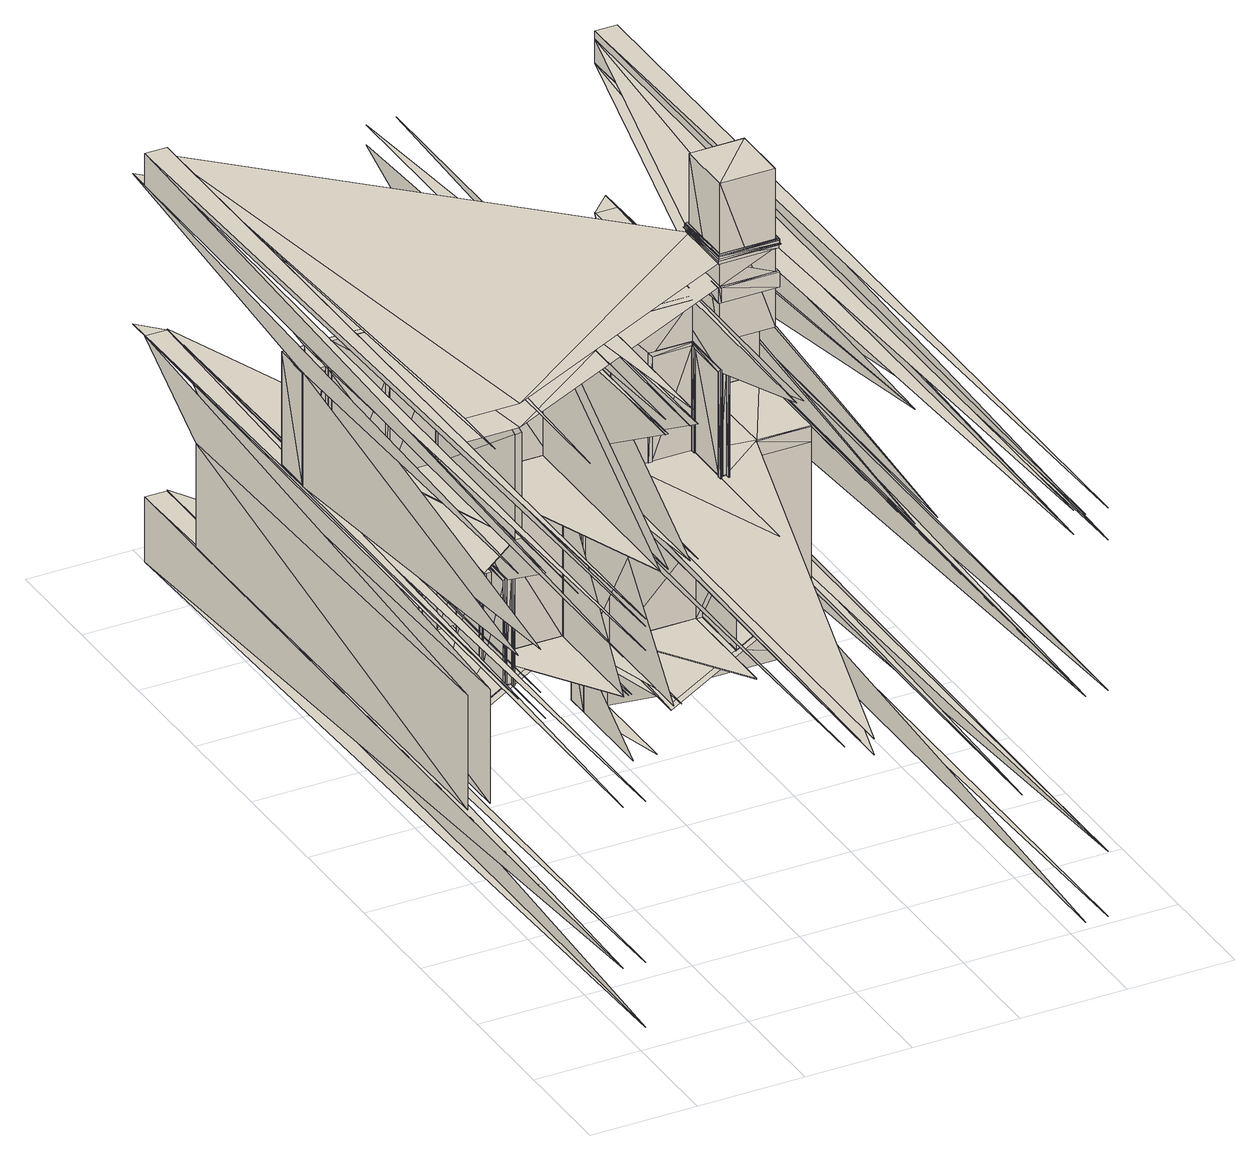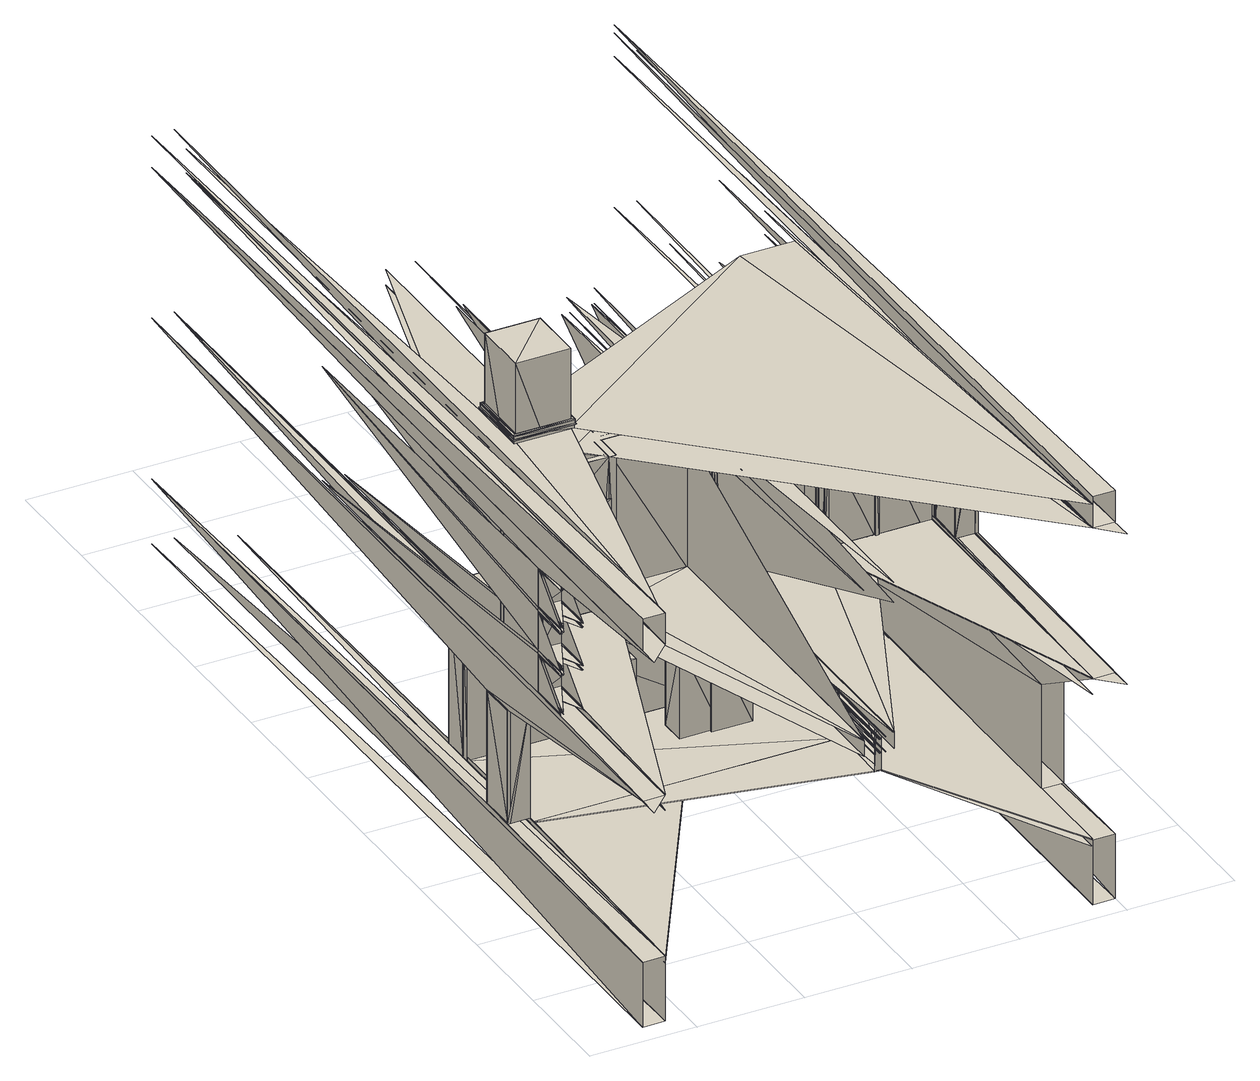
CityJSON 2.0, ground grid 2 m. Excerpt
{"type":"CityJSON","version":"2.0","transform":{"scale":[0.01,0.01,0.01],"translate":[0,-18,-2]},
"CityObjects":{
"building1":{"type":"Building","geometry":[{"type":"MultiSurface","lod":"0","boundaries":[[[0,1,2]],[[3,4,5]],[[6,7,8]],[[9,10,11]],[[12,13,14]],[[15,3,16]],[[4,17,18]],[[19,20,13]],[[21,22,23]],[[4,3,24]],[[25,4,24]],[[3,4,26]],[[25,24,27]],[[28,29,30]],[[31,28,30]],[[29,28,32]],[[4,33,26]],[[24,32,27]],[[31,30,34]],[[28,27,32]],[[35,36,37]],[[38,35,37]],[[32,26,33]],[[33,26,39]],[[32,33,27]],[[30,40,34]],[[41,33,39]],[[40,32,27]],[[42,4,3]],[[43,4,25]],[[44,24,3]],[[40,27,34]],[[45,30,29]],[[46,28,31]],[[4,47,33]],[[24,44,32]],[[28,48,27]],[[30,45,40]],[[35,49,36]],[[3,26,50]],[[25,27,51]],[[37,36,52]],[[53,35,38]],[[54,55,56]],[[29,32,57]],[[38,37,52]],[[31,34,58]],[[59,39,26]],[[26,32,57]],[[27,33,51]],[[9,4,3]],[[32,40,60]],[[34,27,58]],[[61,33,41]],[[47,4,43]],[[44,3,42]],[[42,47,4]],[[62,45,29]],[[48,28,46]],[[43,25,51]],[[42,3,50]],[[14,1,0]],[[46,31,58]],[[49,63,36]],[[26,33,9]],[[62,29,57]],[[36,63,52]],[[53,49,35]],[[44,57,32]],[[41,39,64]],[[53,38,52]],[[47,61,33]],[[45,60,40]],[[48,51,27]],[[32,60,57]],[[58,27,51]],[[59,26,50]],[[50,26,57]],[[51,33,61]],[[61,41,65]],[[11,47,4]],[[66,9,67]],[[11,68,56]],[[47,43,44]],[[47,44,42]],[[48,46,45]],[[48,45,62]],[[69,70,71]],[[70,72,71]],[[45,46,60]],[[44,43,57]],[[49,53,63]],[[47,42,61]],[[53,52,63]],[[48,62,51]],[[46,58,60]],[[33,61,11]],[[39,59,73]],[[43,51,57]],[[67,74,22]],[[75,76,20]],[[19,77,71]],[[21,78,79]],[[42,50,61]],[[62,57,51]],[[60,58,51]],[[57,60,51]],[[9,11,4]],[[61,65,59]],[[57,51,61]],[[61,59,50]],[[50,57,61]],[[80,3,42]],[[33,11,9]],[[15,74,67]],[[56,81,17]],[[39,73,64]],[[65,41,82]],[[50,26,80]],[[83,84,67]],[[85,86,87]],[[80,9,3]],[[54,0,2]],[[88,89,90]],[[91,42,47]],[[26,9,80]],[[92,88,90]],[[41,64,82]],[[59,65,93]],[[85,67,94]],[[71,76,75]],[[79,78,67]],[[61,50,91]],[[73,9,11]],[[73,11,64]],[[11,91,47]],[[59,93,73]],[[61,91,11]],[[9,11,80]],[[9,73,93]],[[64,11,91]],[[91,80,42]],[[65,82,93]],[[50,80,91]],[[80,9,93]],[[11,91,80]],[[82,64,91]],[[8,7,12]],[[93,82,91]],[[80,93,91]],[[95,96,97]],[[95,98,99]],[[89,100,90]],[[101,102,103]],[[104,98,95]],[[99,105,106]],[[107,108,109]],[[92,110,88]],[[6,8,56]],[[104,106,111]],[[112,83,67]],[[85,87,113]],[[101,103,56]],[[114,115,116]],[[70,117,118]],[[119,120,72]],[[98,95,97]],[[98,105,99]],[[9,80,67]],[[91,11,56]],[[102,109,103]],[[95,98,121]],[[122,97,96]],[[123,89,88]],[[92,90,124]],[[102,107,109]],[[125,100,89]],[[114,126,115]],[[88,110,127]],[[105,111,106]],[[104,128,98]],[[128,104,111]],[[129,117,70]],[[72,120,130]],[[103,109,56]],[[131,102,101]],[[132,133,134]],[[135,132,134]],[[136,134,133]],[[132,125,133]],[[132,135,100]],[[137,138,139]],[[98,97,140]],[[141,137,139]],[[142,136,133]],[[125,142,133]],[[132,100,125]],[[125,98,140]],[[124,90,100]],[[123,125,89]],[[110,139,138]],[[98,128,105]],[[137,143,138]],[[137,141,144]],[[100,136,142]],[[125,100,142]],[[98,125,121]],[[122,140,97]],[[110,138,127]],[[100,125,127]],[[125,140,145]],[[143,127,138]],[[143,137,144]],[[110,92,146]],[[88,127,147]],[[110,127,100]],[[127,125,145]],[[148,110,149]],[[128,111,105]],[[110,127,149]],[[150,129,70]],[[72,130,151]],[[144,110,127]],[[143,144,127]],[[71,152,70]],[[72,153,154]],[[115,155,116]],[[56,126,114]],[[156,157,158]],[[157,156,159]],[[156,158,160]],[[156,160,161]],[[156,161,159]],[[135,134,162]],[[160,158,118]],[[160,118,161]],[[163,159,161]],[[70,164,71]],[[165,166,69]],[[158,163,118]],[[136,162,134]],[[118,163,161]],[[100,167,136]],[[135,168,100]],[[100,125,167]],[[169,170,171]],[[140,172,145]],[[127,173,125]],[[167,100,110]],[[141,139,174]],[[148,149,175]],[[125,173,121]],[[122,172,140]],[[127,176,125]],[[175,149,127]],[[110,148,177]],[[152,150,70]],[[72,151,153]],[[139,110,174]],[[110,178,127]],[[127,145,179]],[[118,180,119]],[[181,163,118]],[[144,182,110]],[[183,144,141]],[[184,163,171]],[[157,185,158]],[[186,187,121]],[[121,187,122]],[[158,188,163]],[[157,159,189]],[[123,88,147]],[[146,92,124]],[[126,155,115]],[[163,189,159]],[[117,118,163]],[[180,190,119]],[[118,181,180]],[[191,192,180]],[[181,191,180]],[[193,194,181]],[[124,195,196]],[[194,193,197]],[[180,193,181]],[[193,180,198]],[[119,190,120]],[[117,180,118]],[[193,198,197]],[[180,181,199]],[[180,199,198]],[[200,197,198]],[[158,185,188]],[[201,202,203]],[[181,200,199]],[[200,198,199]],[[121,204,205]],[[185,157,189]],[[188,206,163]],[[191,207,192]],[[206,117,163]],[[163,208,181]],[[206,189,163]],[[192,209,180]],[[181,207,191]],[[169,181,170]],[[205,204,210]],[[208,206,163]],[[211,212,213]],[[180,214,190]],[[215,181,194]],[[181,180,214]],[[181,208,200]],[[194,197,216]],[[217,188,218]],[[188,217,206]],[[218,188,185]],[[217,218,117]],[[217,117,206]],[[197,200,216]],[[207,209,192]],[[218,185,219]],[[117,214,180]],[[190,220,120]],[[218,219,117]],[[219,206,117]],[[185,189,219]],[[189,206,219]],[[184,206,163]],[[209,214,180]],[[181,208,207]],[[170,184,171]],[[214,117,206]],[[117,120,220]],[[214,220,190]],[[208,181,214]],[[167,221,136]],[[215,208,181]],[[125,173,167]],[[215,194,216]],[[208,222,200]],[[125,173,176]],[[221,162,136]],[[223,224,225]],[[200,222,216]],[[177,148,175]],[[168,135,162]],[[206,214,208]],[[214,117,220]],[[172,179,145]],[[127,176,173]],[[178,110,167]],[[100,168,167]],[[207,208,209]],[[176,175,127]],[[110,177,178]],[[117,129,120]],[[206,129,117]],[[173,187,121]],[[122,226,172]],[[178,176,127]],[[176,127,179]],[[182,178,110]],[[195,187,186]],[[187,226,122]],[[208,214,209]],[[167,124,100]],[[123,173,125]],[[110,178,174]],[[183,141,174]],[[183,182,144]],[[227,223,225]],[[228,214,208]],[[208,214,222]],[[228,208,215]],[[214,228,229]],[[214,229,222]],[[181,208,170]],[[121,187,204]],[[110,146,178]],[[127,176,147]],[[228,215,230]],[[228,230,229]],[[222,229,230]],[[215,216,230]],[[216,222,230]],[[117,231,214]],[[129,130,120]],[[206,184,129]],[[232,233,211]],[[233,234,211]],[[214,231,208]],[[210,204,124]],[[117,129,231]],[[235,225,224]],[[231,170,208]],[[129,231,130]],[[231,129,184]],[[227,225,235]],[[173,236,221]],[[237,238,201]],[[167,173,221]],[[173,172,226]],[[173,176,172]],[[173,167,178]],[[238,239,201]],[[240,221,236]],[[231,241,130]],[[170,231,184]],[[173,242,236]],[[187,173,226]],[[176,179,172]],[[176,178,173]],[[173,167,242]],[[177,175,176]],[[178,177,176]],[[223,243,224]],[[244,176,178]],[[182,244,178]],[[162,221,240]],[[242,240,236]],[[242,167,168]],[[123,167,173]],[[178,176,245]],[[244,246,176]],[[246,244,182]],[[168,162,240]],[[242,168,240]],[[204,187,195]],[[223,227,247]],[[174,178,245]],[[239,248,155]],[[176,178,147]],[[246,245,176]],[[246,182,183]],[[234,249,250]],[[123,124,167]],[[183,174,245]],[[124,204,195]],[[246,183,245]],[[126,239,155]],[[178,146,147]],[[124,123,147]],[[130,241,151]],[[150,231,129]],[[124,147,146]],[[251,235,224]],[[231,150,241]],[[243,251,224]],[[252,107,102]],[[109,108,253]],[[247,227,235]],[[150,234,250]],[[211,213,254]],[[232,211,255]],[[223,247,243]],[[234,256,211]],[[232,257,233]],[[233,257,234]],[[150,151,241]],[[201,203,258]],[[247,235,251]],[[237,201,259]],[[243,247,251]],[[201,239,260]],[[261,238,237]],[[239,260,248]],[[238,261,239]],[[262,258,203]],[[201,263,264]],[[265,254,213]],[[211,255,266]],[[248,267,155]],[[126,260,239]],[[151,268,153]],[[152,269,150]],[[255,211,254]],[[270,232,255]],[[232,270,257]],[[256,255,211]],[[257,256,234]],[[152,153,268]],[[271,152,269]],[[112,67,272]],[[273,85,113]],[[269,152,268]],[[274,271,269]],[[263,201,258]],[[275,237,259]],[[276,277,266]],[[255,254,265]],[[259,201,260]],[[261,237,275]],[[278,263,264]],[[263,258,262]],[[260,267,248]],[[261,260,239]],[[279,280,281]],[[282,283,284]],[[285,286,277]],[[276,287,288]],[[166,164,289]],[[290,291,275]],[[278,292,293]],[[294,295,263]],[[293,296,291]],[[288,287,285]],[[295,294,293]],[[293,292,294]],[[297,298,281]],[[297,299,298]],[[297,281,280]],[[281,298,300]],[[299,297,280]],[[299,300,298]],[[301,257,277]],[[270,255,256]],[[257,256,277]],[[257,270,256]],[[276,288,277]],[[280,302,281]],[[303,304,305]],[[306,285,283]],[[288,285,277]],[[302,285,281]],[[285,307,283]],[[308,303,305]],[[309,310,281]],[[280,311,312]],[[313,314,283]],[[282,315,316]],[[299,280,312]],[[309,281,300]],[[282,316,283]],[[312,309,317]],[[299,318,300]],[[319,320,321]],[[322,323,324]],[[325,326,327]],[[328,329,294]],[[330,305,304]],[[278,293,263]],[[310,309,312]],[[275,331,332]],[[316,315,313]],[[333,322,324]],[[334,326,325]],[[335,325,336]],[[337,338,322]],[[339,336,340]],[[341,342,338]],[[343,340,344]],[[345,342,346]],[[341,346,342]],[[337,341,338]],[[339,340,343]],[[335,336,339]],[[316,313,283]],[[309,347,348]],[[349,350,312]],[[308,305,330]],[[293,294,263]],[[291,259,260]],[[275,259,260]],[[275,291,261]],[[259,291,293]],[[333,337,322]],[[334,325,335]],[[351,309,300]],[[299,312,318]],[[261,291,260]],[[261,275,260]],[[260,294,259]],[[259,293,294]],[[350,349,347]],[[303,352,304]],[[347,353,354]],[[355,337,333]],[[334,335,356]],[[318,351,300]],[[329,328,357]],[[303,308,358]],[[359,360,357]],[[361,312,309]],[[332,359,331]],[[361,362,312]],[[312,350,309]],[[361,309,351]],[[318,312,362]],[[155,267,363]],[[253,260,126]],[[328,364,365]],[[366,367,357]],[[368,330,304]],[[328,294,260]],[[261,331,275]],[[362,361,351]],[[234,369,249]],[[350,347,309]],[[252,253,370]],[[318,362,351]],[[364,365,371]],[[367,366,364]],[[352,368,304]],[[372,373,374]],[[358,308,330]],[[375,372,374]],[[303,358,352]],[[376,377,378]],[[379,376,378]],[[380,328,260]],[[261,381,331]],[[249,382,250]],[[150,369,234]],[[383,374,373]],[[358,330,368]],[[328,357,359]],[[328,359,384]],[[375,374,383]],[[352,358,368]],[[380,384,328]],[[357,367,328]],[[384,380,359]],[[331,381,384]],[[359,381,331]],[[381,380,384]],[[385,378,377]],[[372,386,373]],[[367,364,328]],[[387,377,376]],[[324,323,388]],[[327,326,389]],[[376,379,390]],[[325,327,391]],[[372,375,392]],[[260,253,267]],[[261,260,393]],[[323,322,394]],[[333,324,395]],[[396,336,325]],[[397,112,272]],[[273,113,398]],[[396,340,336]],[[394,322,338]],[[399,338,342]],[[400,344,340]],[[401,342,345]],[[345,344,400]],[[344,345,401]],[[401,345,346]],[[400,343,344]],[[402,346,341]],[[402,341,337]],[[403,339,343]],[[404,335,339]],[[405,383,373]],[[347,354,406]],[[326,334,407]],[[356,335,408]],[[409,410,411]],[[337,355,412]],[[386,405,373]],[[355,333,413]],[[334,356,414]],[[385,377,387]],[[392,375,383]],[[253,380,260]],[[415,381,261]],[[379,378,416]],[[387,376,417]],[[150,418,151]],[[150,250,419]],[[417,376,390]],[[420,421,411]],[[409,422,410]],[[372,392,386]],[[151,423,268]],[[269,418,150]],[[424,425,426]],[[427,424,426]],[[428,406,354]],[[347,429,430]],[[431,426,425]],[[424,387,425]],[[424,427,385]],[[392,383,405]],[[432,433,434]],[[435,432,434]],[[436,431,425]],[[387,436,425]],[[424,385,387]],[[280,281,437]],[[390,434,433]],[[432,438,433]],[[432,435,439]],[[385,431,436]],[[387,385,436]],[[306,283,440]],[[331,384,441]],[[416,378,385]],[[386,392,405]],[[390,433,417]],[[385,387,417]],[[438,417,433]],[[438,432,439]],[[442,381,331]],[[384,380,443]],[[390,417,385]],[[444,390,445]],[[301,277,446]],[[280,447,302]],[[285,437,281]],[[390,417,445]],[[381,442,380]],[[380,443,448]],[[390,379,449]],[[439,390,417]],[[438,439,417]],[[450,437,321]],[[319,451,320]],[[301,452,257]],[[256,369,277]],[[364,371,453]],[[257,452,256]],[[307,454,283]],[[306,446,285]],[[166,455,164]],[[380,411,359]],[[359,456,381]],[[380,448,457]],[[446,285,302]],[[285,446,307]],[[429,347,406]],[[458,453,371]],[[364,441,459]],[[427,426,460]],[[431,460,426]],[[385,461,431]],[[427,462,385]],[[385,387,461]],[[461,385,390]],[[435,434,463]],[[319,321,437]],[[444,445,464]],[[417,465,387]],[[449,379,416]],[[464,445,417]],[[390,444,466]],[[434,390,463]],[[390,467,417]],[[439,468,390]],[[469,439,435]],[[429,406,428]],[[470,471,472]],[[471,470,473]],[[474,470,472]],[[470,474,475]],[[470,475,473]],[[474,472,476]],[[474,476,475]],[[477,473,475]],[[472,477,476]],[[478,479,480]],[[477,475,476]],[[481,477,482]],[[477,476,483]],[[461,484,431]],[[429,485,486]],[[487,479,478]],[[479,488,489]],[[490,477,483]],[[387,491,461]],[[416,385,461]],[[492,476,477]],[[476,493,494]],[[465,491,387]],[[484,460,431]],[[466,444,464]],[[462,427,460]],[[461,390,467]],[[385,462,461]],[[495,472,471]],[[496,331,441]],[[465,464,417]],[[390,466,467]],[[472,497,477]],[[471,473,498]],[[467,465,417]],[[467,390,449]],[[478,480,429]],[[468,467,390]],[[441,384,443]],[[442,331,496]],[[493,499,494]],[[492,493,476]],[[473,477,498]],[[477,500,476]],[[476,494,501]],[[390,467,463]],[[441,364,453]],[[469,435,463]],[[442,443,380]],[[443,502,448]],[[469,468,439]],[[503,504,492]],[[504,503,505]],[[503,492,493]],[[503,493,506]],[[503,506,505]],[[507,492,508]],[[509,483,476]],[[477,490,510]],[[494,499,501]],[[511,493,476]],[[493,492,512]],[[493,512,506]],[[513,505,506]],[[490,483,509]],[[492,513,512]],[[512,513,506]],[[514,487,478]],[[478,479,489]],[[495,497,472]],[[502,515,448]],[[380,516,443]],[[495,471,498]],[[497,500,477]],[[517,492,477]],[[500,511,476]],[[511,476,501]],[[477,500,498]],[[511,509,476]],[[477,510,500]],[[441,453,458]],[[514,429,486]],[[504,518,492]],[[492,493,517]],[[517,477,500]],[[519,520,521]],[[520,522,521]],[[519,521,523]],[[524,519,523]],[[520,525,522]],[[525,526,522]],[[492,517,513]],[[504,505,527]],[[525,528,526]],[[528,529,526]],[[510,490,509]],[[528,530,529]],[[521,522,531]],[[532,520,519]],[[523,521,531]],[[532,519,524]],[[522,526,531]],[[532,525,520]],[[530,533,529]],[[526,529,531]],[[532,528,525]],[[514,478,429]],[[513,527,505]],[[530,534,533]],[[529,533,531]],[[532,530,528]],[[534,535,533]],[[536,537,497]],[[497,537,500]],[[411,516,380]],[[448,515,457]],[[533,535,531]],[[532,534,530]],[[534,532,535]],[[524,523,538]],[[536,497,495]],[[532,531,535]],[[537,536,511]],[[537,511,500]],[[499,539,501]],[[511,540,493]],[[538,523,531]],[[532,524,541]],[[536,495,542]],[[536,542,511]],[[500,511,542]],[[495,498,542]],[[498,500,542]],[[500,510,511]],[[541,524,538]],[[491,542,484]],[[461,491,484]],[[461,491,416]],[[510,509,511]],[[493,540,517]],[[511,501,539]],[[511,500,540]],[[491,461,467]],[[416,491,465]],[[481,482,508]],[[492,518,517]],[[543,484,542]],[[541,538,544]],[[545,541,544]],[[491,546,542]],[[547,538,531]],[[532,541,548]],[[518,504,527]],[[491,467,465]],[[517,549,513]],[[550,544,538]],[[541,545,551]],[[491,461,546]],[[416,465,449]],[[545,544,550]],[[466,464,465]],[[551,545,550]],[[552,550,538]],[[541,551,553]],[[467,466,465]],[[551,550,552]],[[554,552,538]],[[541,553,555]],[[553,551,552]],[[449,465,467]],[[556,465,467]],[[549,527,513]],[[468,556,467]],[[460,484,543]],[[553,552,554]],[[557,554,538]],[[541,555,558]],[[546,543,542]],[[555,553,554]],[[559,560,561]],[[546,461,462]],[[562,557,538]],[[541,558,563]],[[540,511,539]],[[540,517,500]],[[555,554,557]],[[558,555,557]],[[547,562,538]],[[541,563,548]],[[467,465,564]],[[558,557,562]],[[481,500,477]],[[532,565,531]],[[556,566,465]],[[566,556,468]],[[563,558,562]],[[462,460,543]],[[546,462,543]],[[563,562,547]],[[548,563,547]],[[463,467,564]],[[566,564,465]],[[566,468,469]],[[567,559,561]],[[540,517,568]],[[517,540,549]],[[568,517,518]],[[540,568,569]],[[540,569,549]],[[469,463,564]],[[566,469,564]],[[568,518,570]],[[568,570,569]],[[570,549,569]],[[518,527,570]],[[527,549,570]],[[571,547,531]],[[532,548,572]],[[516,511,500]],[[565,573,531]],[[548,547,571]],[[492,517,508]],[[516,540,511]],[[571,531,573]],[[565,532,572]],[[574,561,560]],[[540,539,575]],[[565,576,573]],[[517,540,577]],[[576,578,573]],[[369,382,249]],[[573,578,579]],[[580,576,565]],[[576,580,578]],[[572,548,571]],[[580,579,578]],[[581,580,565]],[[573,579,582]],[[580,583,579]],[[583,584,579]],[[567,561,574]],[[579,584,582]],[[581,583,580]],[[581,565,585]],[[586,573,582]],[[583,581,584]],[[581,582,584]],[[499,587,539]],[[540,588,493]],[[581,589,582]],[[589,590,582]],[[590,586,582]],[[581,585,589]],[[589,591,590]],[[591,592,590]],[[496,441,443]],[[592,586,590]],[[589,585,591]],[[591,585,592]],[[585,586,592]],[[516,500,481]],[[442,496,443]],[[593,573,586]],[[585,565,594]],[[559,595,560]],[[593,571,573]],[[565,572,594]],[[585,594,586]],[[572,571,596]],[[594,593,586]],[[597,572,596]],[[559,567,598]],[[597,596,599]],[[596,571,593]],[[594,572,597]],[[600,597,599]],[[443,516,502]],[[599,596,601]],[[602,597,600]],[[600,599,601]],[[601,596,593]],[[594,597,602]],[[602,600,601]],[[577,540,516]],[[602,601,603]],[[604,602,603]],[[603,601,605]],[[606,602,604]],[[605,601,593]],[[594,602,606]],[[604,603,607]],[[608,604,607]],[[594,606,593]],[[606,604,608]],[[607,603,605]],[[606,605,593]],[[608,607,605]],[[606,608,605]],[[609,540,575]],[[539,610,575]],[[609,611,540]],[[508,517,577]],[[516,515,502]],[[612,574,560]],[[488,613,489]],[[478,437,479]],[[595,612,560]],[[508,516,481]],[[614,615,616]],[[615,617,616]],[[508,577,516]],[[618,619,620]],[[614,621,615]],[[598,567,574]],[[614,616,611]],[[617,622,616]],[[577,609,623]],[[624,618,620]],[[447,280,437]],[[609,575,610]],[[622,623,609]],[[625,626,627]],[[508,577,623]],[[626,628,627]],[[629,621,614]],[[629,614,611]],[[611,609,577]],[[630,306,440]],[[616,622,611]],[[624,397,620]],[[622,609,611]],[[611,609,610]],[[397,631,620]],[[625,632,626]],[[625,627,633]],[[559,598,595]],[[628,634,627]],[[621,629,622]],[[577,508,632]],[[629,611,622]],[[478,489,613]],[[611,577,635]],[[625,635,632]],[[622,611,635]],[[611,610,636]],[[635,625,633]],[[635,577,632]],[[454,440,283]],[[306,630,446]],[[634,633,627]],[[637,638,639]],[[640,639,637]],[[635,611,636]],[[622,635,632]],[[641,632,642]],[[640,638,643]],[[618,644,619]],[[632,635,642]],[[645,646,647]],[[646,640,648]],[[632,635,634]],[[635,633,634]],[[647,649,646]],[[649,650,651]],[[620,619,652]],[[644,618,624]],[[653,654,645]],[[655,301,446]],[[302,447,655]],[[446,437,285]],[[656,657,649]],[[150,418,369]],[[382,419,250]],[[651,398,650]],[[301,655,452]],[[369,446,277]],[[657,658,659]],[[654,657,660]],[[659,661,658]],[[624,620,662]],[[661,398,273]],[[397,272,398]],[[398,273,397]],[[663,664,665]],[[539,666,610]],[[611,667,540]],[[452,369,256]],[[451,319,437]],[[455,668,164]],[[655,446,302]],[[446,454,307]],[[637,643,638]],[[644,652,619]],[[598,574,612]],[[640,637,648]],[[645,647,653]],[[646,648,647]],[[640,643,648]],[[647,656,649]],[[649,651,656]],[[653,669,654]],[[644,624,272]],[[662,620,652]],[[656,660,657]],[[657,659,660]],[[654,660,669]],[[651,273,398]],[[595,598,612]],[[272,624,662]],[[659,670,661]],[[661,273,670]],[[398,272,273]],[[273,272,397]],[[664,671,665]],[[539,587,666]],[[667,588,540]],[[672,615,621]],[[615,673,617]],[[674,588,675]],[[622,617,676]],[[644,677,652]],[[623,622,676]],[[677,678,652]],[[644,272,652]],[[418,423,151]],[[418,150,419]],[[621,622,676]],[[639,638,679]],[[622,611,676]],[[680,639,640]],[[681,638,640]],[[272,662,652]],[[682,645,646]],[[680,646,640]],[[681,646,640]],[[626,632,683]],[[635,667,611]],[[676,622,632]],[[610,666,636]],[[646,649,684]],[[588,685,675]],[[626,686,628]],[[687,649,650]],[[683,632,508]],[[688,634,628]],[[649,657,689]],[[641,642,690]],[[654,691,645]],[[635,692,611]],[[693,657,658]],[[689,654,657]],[[642,635,692]],[[683,632,641]],[[398,687,650]],[[658,661,694]],[[635,636,695]],[[632,683,635]],[[632,634,688]],[[696,661,398]],[[696,397,398]],[[398,397,697]],[[663,665,698]],[[624,620,699]],[[631,700,620]],[[624,701,397]],[[397,701,631]],[[669,702,654]],[[272,703,397]],[[398,704,273]],[[671,705,665]],[[663,706,664]],[[516,707,515]],[[673,615,672]],[[672,621,676]],[[611,667,676]],[[676,617,708]],[[692,667,611]],[[709,641,690]],[[673,708,617]],[[666,695,636]],[[635,692,667]],[[676,632,683]],[[690,642,692]],[[683,641,709]],[[508,623,710]],[[692,635,695]],[[626,683,686]],[[683,692,635]],[[683,632,688]],[[644,652,711]],[[712,688,628]],[[713,677,644]],[[652,678,714]],[[677,713,678]],[[686,712,628]],[[651,704,273]],[[653,715,669]],[[656,716,660]],[[659,717,670]],[[647,718,656]],[[719,647,653]],[[720,648,647]],[[721,648,647]],[[718,651,656]],[[643,637,722]],[[716,659,660]],[[715,660,669]],[[704,273,670]],[[272,704,273]],[[664,706,671]],[[722,648,637]],[[723,648,643]],[[656,718,660]],[[649,689,684]],[[658,694,693]],[[681,679,638]],[[680,724,639]],[[422,447,421]],[[696,694,661]],[[697,397,696]],[[696,398,697]],[[725,663,698]],[[646,684,726]],[[689,702,654]],[[693,689,657]],[[639,679,724]],[[687,684,649]],[[681,726,646]],[[682,691,645]],[[680,682,646]],[[437,478,613]],[[588,727,587]],[[654,702,691]],[[398,696,687]],[[728,624,699]],[[700,699,620]],[[624,728,701]],[[701,700,631]],[[703,697,397]],[[398,696,704]],[[705,698,665]],[[663,725,706]],[[164,668,729]],[[730,455,166]],[[731,672,667]],[[672,676,667]],[[667,692,666]],[[667,676,683]],[[732,672,731]],[[731,667,733]],[[692,695,666]],[[667,683,692]],[[667,676,733]],[[709,690,692]],[[683,709,692]],[[669,715,702]],[[623,676,710]],[[692,683,734]],[[683,688,734]],[[732,673,672]],[[732,731,733]],[[676,708,733]],[[692,735,683]],[[692,734,736]],[[688,736,734]],[[673,732,708]],[[732,733,708]],[[737,683,508]],[[735,686,683]],[[735,692,736]],[[688,712,736]],[[686,735,712]],[[703,644,711]],[[735,736,712]],[[713,644,703]],[[711,652,714]],[[713,714,678]],[[272,703,704]],[[706,705,671]],[[704,670,717]],[[659,738,717]],[[651,739,704]],[[715,716,660]],[[716,738,659]],[[447,727,421]],[[656,718,716]],[[653,719,715]],[[727,740,587]],[[660,718,716]],[[718,739,651]],[[647,721,718]],[[721,741,648]],[[719,720,647]],[[720,742,648]],[[697,743,700]],[[587,744,666]],[[667,745,588]],[[723,741,648]],[[722,742,648]],[[643,722,723]],[[701,697,700]],[[728,699,700]],[[701,728,700]],[[703,697,696]],[[694,696,704]],[[725,698,705]],[[717,693,694]],[[697,713,743]],[[704,687,696]],[[702,689,716]],[[689,693,738]],[[743,714,700]],[[701,713,697]],[[715,691,702]],[[718,684,689]],[[718,684,687]],[[721,726,684]],[[726,681,741]],[[679,681,741]],[[691,682,720]],[[682,680,742]],[[724,680,742]],[[701,700,746]],[[723,724,679]],[[747,748,704]],[[703,749,750]],[[587,740,744]],[[745,727,588]],[[667,666,744]],[[676,667,745]],[[745,667,692]],[[703,696,704]],[[706,725,705]],[[694,704,717]],[[713,714,743]],[[707,751,515]],[[717,738,693]],[[707,692,683]],[[702,716,715]],[[689,738,716]],[[704,739,687]],[[718,689,716]],[[737,508,710]],[[715,719,691]],[[701,752,713]],[[714,746,700]],[[718,687,739]],[[721,684,718]],[[726,741,721]],[[753,754,755]],[[691,720,719]],[[682,742,720]],[[752,701,746]],[[679,741,723]],[[724,742,722]],[[723,722,724]],[[703,711,714]],[[713,703,714]],[[756,757,758]],[[713,752,714]],[[754,759,755]],[[752,746,714]],[[447,437,446]],[[630,440,454]],[[655,447,446]],[[446,630,454]],[[655,446,369]],[[452,655,369]],[[727,745,740]],[[745,667,744]],[[710,676,745]],[[745,692,707]],[[749,760,750]],[[761,729,762]],[[707,683,737]],[[759,756,755]],[[745,744,740]],[[703,272,749]],[[748,273,704]],[[369,418,382]],[[763,764,765]],[[766,763,765]],[[764,767,768]],[[760,766,765]],[[767,753,768]],[[769,770,771]],[[421,727,756]],[[772,447,422]],[[756,707,516]],[[515,751,773]],[[774,749,775]],[[729,776,777]],[[710,745,707]],[[710,707,737]],[[748,750,749]],[[418,419,382]],[[757,778,761]],[[778,779,761]],[[780,781,782]],[[783,769,784]],[[785,786,787]],[[771,756,758]],[[779,788,761]],[[789,761,757]],[[757,790,778]],[[791,757,761]],[[447,772,727]],[[792,779,778]],[[761,757,770]],[[756,784,755]],[[750,782,749]],[[788,789,761]],[[790,793,778]],[[790,789,757]],[[794,761,789]],[[795,796,797]],[[797,798,799]],[[800,796,795]],[[781,796,800]],[[799,798,783]],[[801,778,793]],[[749,802,780]],[[803,804,774]],[[805,786,729]],[[776,806,807]],[[789,761,787]],[[793,789,788]],[[793,790,789]],[[794,791,761]],[[455,730,668]],[[801,792,778]],[[808,788,779]],[[809,790,757]],[[761,770,787]],[[762,729,786]],[[757,790,810]],[[791,809,757]],[[792,808,779]],[[811,793,788]],[[804,780,802]],[[786,805,806]],[[812,789,790]],[[757,810,770]],[[791,813,794]],[[794,801,791]],[[813,814,794]],[[794,792,801]],[[790,789,815]],[[813,816,814]],[[816,817,814]],[[818,813,814]],[[770,791,794]],[[819,814,813]],[[811,801,793]],[[812,794,789]],[[820,817,816]],[[821,818,814]],[[822,823,824]],[[787,770,794]],[[825,822,824]],[[826,819,813]],[[827,820,816]],[[821,827,818]],[[821,820,827]],[[787,826,770]],[[787,819,826]],[[789,787,815]],[[794,808,792]],[[791,809,813]],[[814,812,794]],[[801,809,791]],[[828,816,813]],[[817,829,814]],[[821,814,829]],[[827,816,830]],[[787,794,812]],[[822,831,823]],[[808,811,788]],[[826,813,828]],[[832,824,823]],[[822,825,833]],[[818,834,813]],[[809,812,790]],[[825,824,832]],[[820,835,817]],[[770,810,791]],[[819,836,814]],[[818,827,834]],[[821,837,820]],[[770,787,815]],[[787,815,819]],[[826,810,770]],[[794,812,808]],[[828,830,816]],[[838,829,817]],[[790,815,810]],[[809,828,813]],[[829,812,814]],[[801,811,809]],[[835,838,817]],[[831,839,823]],[[707,756,751]],[[834,828,813]],[[839,832,823]],[[822,833,831]],[[836,829,814]],[[810,809,791]],[[833,825,832]],[[840,827,830]],[[837,821,829]],[[841,826,828]],[[763,842,764]],[[760,843,766]],[[767,844,753]],[[815,787,812]],[[827,840,834]],[[820,837,835]],[[845,846,847]],[[848,849,850]],[[842,851,764]],[[843,852,766]],[[844,853,753]],[[830,829,838]],[[826,841,810]],[[819,815,836]],[[770,815,810]],[[830,828,829]],[[808,812,811]],[[840,830,838]],[[828,812,829]],[[812,809,811]],[[828,809,812]],[[831,833,839]],[[833,832,839]],[[854,849,848]],[[855,845,847]],[[837,829,828]],[[835,840,838]],[[841,828,829]],[[815,812,809]],[[834,837,828]],[[835,837,840]],[[855,856,845]],[[854,848,857]],[[858,859,856]],[[860,861,862]],[[854,857,861]],[[863,864,859]],[[837,834,840]],[[860,862,865]],[[866,865,864]],[[836,841,829]],[[866,864,863]],[[863,859,858]],[[860,865,866]],[[855,858,856]],[[854,861,860]],[[810,815,809]],[[867,855,847]],[[868,849,854]],[[851,869,764]],[[870,764,763]],[[764,870,767]],[[766,871,763]],[[852,872,766]],[[853,873,753]],[[874,766,760]],[[754,753,767]],[[763,871,842]],[[760,875,843]],[[767,876,844]],[[756,790,757]],[[789,729,761]],[[836,815,841]],[[815,810,841]],[[877,763,764]],[[878,760,766]],[[879,767,753]],[[880,851,842]],[[881,852,843]],[[882,853,844]],[[883,855,867]],[[868,854,884]],[[764,763,795]],[[766,760,781]],[[753,767,799]],[[885,764,870]],[[886,766,874]],[[887,753,754]],[[888,842,889]],[[890,843,891]],[[892,844,893]],[[870,764,797]],[[874,766,800]],[[754,753,783]],[[885,877,764]],[[886,878,766]],[[887,879,753]],[[888,880,842]],[[890,881,843]],[[892,882,844]],[[764,795,797]],[[766,781,800]],[[753,799,783]],[[877,894,763]],[[878,895,760]],[[879,896,767]],[[880,897,851]],[[881,898,852]],[[882,899,853]],[[885,877,900]],[[878,901,886]],[[879,902,887]],[[885,888,877]],[[886,890,878]],[[887,892,879]],[[877,903,900]],[[901,904,886]],[[902,905,887]],[[763,906,795]],[[885,880,888]],[[760,907,781]],[[767,908,799]],[[886,881,890]],[[887,882,892]],[[903,909,900]],[[901,910,904]],[[902,911,905]],[[909,912,900]],[[910,913,904]],[[911,914,905]],[[915,903,900]],[[916,901,904]],[[917,902,905]],[[795,877,885]],[[781,878,886]],[[799,879,887]],[[918,900,903]],[[919,904,901]],[[920,905,902]],[[921,912,909]],[[922,913,910]],[[923,914,911]],[[924,915,900]],[[925,916,904]],[[926,917,905]],[[927,928,929]],[[930,931,932]],[[933,934,935]],[[797,795,885]],[[800,781,886]],[[783,799,887]],[[936,930,932]],[[937,933,935]],[[938,927,929]],[[939,918,903]],[[940,919,901]],[[941,920,902]],[[942,922,910]],[[943,923,911]],[[944,921,909]],[[925,942,916]],[[926,943,917]],[[924,944,915]],[[925,922,942]],[[926,923,943]],[[924,921,944]],[[800,940,781]],[[783,941,799]],[[918,795,797]],[[800,919,940]],[[783,920,941]],[[918,939,795]],[[885,897,880]],[[886,898,881]],[[887,899,882]],[[904,945,886]],[[905,946,887]],[[903,877,894]],[[885,900,947]],[[903,948,909]],[[912,949,900]],[[878,895,901]],[[879,896,902]],[[913,950,904]],[[914,951,905]],[[888,894,877]],[[890,895,878]],[[892,896,879]],[[952,910,901]],[[953,911,902]],[[924,900,954]],[[925,904,945]],[[926,905,946]],[[797,885,947]],[[942,910,955]],[[800,886,956]],[[783,887,957]],[[930,958,931]],[[933,959,934]],[[939,903,960]],[[940,901,952]],[[941,902,953]],[[961,932,931]],[[930,936,962]],[[963,935,934]],[[933,937,964]],[[915,965,903]],[[916,966,901]],[[917,967,902]],[[936,932,961]],[[937,935,963]],[[922,968,913]],[[795,906,877]],[[781,907,878]],[[799,908,879]],[[918,969,900]],[[919,970,904]],[[920,971,905]],[[925,968,922]],[[926,972,923]],[[944,973,915]],[[924,974,921]],[[916,942,966]],[[917,943,967]],[[795,797,975]],[[800,795,906]],[[800,970,919]],[[783,971,920]],[[797,799,908]],[[781,800,976]],[[799,783,977]],[[940,907,781]],[[941,908,799]],[[906,795,939]],[[975,918,797]],[[770,810,771]],[[787,786,815]]]}]}
},
"vertices":[
[0,1575,401],[0,614,210],[0,614,430],[0,1197,740],[0,1197,520],[0,434,603],[42,614,430],[42,614,210],[42,1575,401],[42,1197,740],[42,434,603],[42,1197,520],[42,1575,200],[0,62,200],[0,1575,200],[0,1800,800],[0,434,761],[0,1800,510],[0,434,520],[0,1758,200],[0,1758,75],[0,1758,861],[0,1758,800],[0,62,800],[0,1199,738],[0,1199,522],[6,1197,740],[6,1199,522],[2,1199,522],[2,1199,738],[2,1204,734],[2,1204,526],[6,1199,738],[6,1197,520],[6,1204,526],[3,1204,734],[3,1204,526],[5,1204,526],[5,1204,734],[6,1201,737],[6,1204,734],[6,1201,523],[0,1272,740],[0,1271,522],[0,1271,738],[2,1266,734],[2,1266,526],[0,1272,520],[2,1271,522],[3,1266,734],[6,1272,740],[6,1271,522],[5,1266,526],[5,1266,734],[0,1758,510],[0,62,510],[42,1758,510],[6,1271,738],[6,1266,526],[6,1269,737],[6,1266,734],[6,1272,520],[2,1271,738],[3,1266,526],[42,1201,523],[6,1269,523],[42,434,761],[42,1758,800],[42,434,520],[42,827,187],[42,827,200],[42,1758,200],[42,827,202],[42,1201,737],[42,62,800],[42,1758,75],[42,62,75],[42,62,200],[42,62,861],[42,1758,861],[42,1272,740],[42,62,510],[42,1269,523],[86,788,800],[86,679,800],[42,1758,846],[86,679,846],[86,788,846],[42,1187,461],[42,1175,461],[42,1175,800],[42,1272,520],[42,1187,800],[42,1269,737],[42,62,846],[143,827,510],[143,827,512],[143,1175,512],[143,1175,510],[143,827,461],[148,1175,713],[42,1177,480],[147,1177,480],[42,1177,510],[156,827,510],[143,1175,461],[156,827,461],[147,827,480],[147,827,510],[147,1177,510],[148,1187,713],[156,1175,461],[189,788,800],[189,788,846],[42,1187,510],[42,1187,512],[42,1758,512],[245,1025,200],[245,949,200],[245,949,202],[245,1025,202],[238,899,510],[238,899,512],[251,1175,461],[251,1175,800],[148,1175,510],[251,1187,510],[148,1187,510],[156,1175,510],[245,1120,200],[245,1120,202],[42,1758,480],[141,1175,510],[141,1172,510],[141,1172,721],[141,1175,721],[148,1172,713],[141,1190,510],[141,1187,510],[141,1187,721],[148,1175,512],[141,1190,721],[148,1172,510],[148,1190,510],[148,1190,713],[148,1187,512],[251,1187,800],[251,1187,461],[148,1182,713],[148,1182,510],[257,1280,200],[257,1280,202],[248,1400,200],[248,1400,202],[42,1758,202],[251,1187,512],[242,941,200],[242,941,411],[242,949,403],[245,941,411],[242,949,200],[245,941,200],[242,1172,721],[245,949,403],[413,1048,200],[42,1758,187],[413,1048,187],[235,1175,713],[242,1175,721],[257,827,480],[257,1120,480],[245,827,480],[235,1175,512],[235,1175,510],[242,1187,721],[235,1182,510],[235,1187,510],[235,1182,713],[235,1187,713],[235,1187,512],[257,949,200],[257,949,403],[235,1190,713],[242,1190,721],[245,1120,480],[242,1033,411],[238,899,713],[238,1175,510],[242,1025,403],[245,1033,411],[257,949,202],[252,949,403],[252,949,200],[257,941,200],[257,941,411],[238,1175,800],[238,633,800],[260,941,411],[260,941,200],[260,949,200],[260,949,403],[251,1115,510],[251,699,510],[251,1115,511],[251,1175,510],[251,899,510],[245,1025,403],[252,1025,403],[257,1025,403],[252,1025,200],[251,899,713],[257,1045,200],[257,827,200],[257,1045,201],[257,1025,200],[257,1033,411],[260,1033,411],[242,1025,200],[242,1033,200],[245,1033,200],[257,1025,202],[235,1172,713],[260,1025,403],[215,1183,218],[215,1133,218],[215,1133,398],[238,1175,512],[215,1183,398],[257,1033,200],[260,1025,200],[260,1033,200],[257,1120,200],[257,1045,480],[257,1057,480],[257,1057,200],[292,1133,398],[235,1172,510],[251,1115,800],[251,1133,800],[251,1133,510],[242,1172,510],[257,1120,202],[242,1175,510],[292,1183,218],[235,1190,510],[242,1187,510],[242,1190,510],[292,1183,398],[251,1133,512],[257,1057,201],[257,1280,201],[292,1133,218],[412,1758,480],[412,1758,510],[403,1045,201],[403,1045,200],[403,1057,200],[403,1057,480],[403,1115,511],[413,1115,510],[412,1133,510],[413,1133,800],[403,699,511],[403,1115,510],[403,699,510],[403,827,201],[403,827,200],[412,1133,512],[260,1400,202],[260,1400,200],[403,1045,480],[248,1400,480],[689,1141,800],[689,1141,846],[260,1400,480],[413,1115,800],[403,1042,510],[403,1042,200],[403,1115,770],[418,828,480],[418,992,480],[418,992,200],[418,998,187],[418,998,75],[418,822,75],[418,1042,200],[418,828,200],[418,827,510],[418,1042,510],[412,827,200],[413,699,800],[413,1115,770],[418,699,770],[418,1115,770],[418,1115,510],[418,699,510],[413,699,770],[412,993,480],[412,993,200],[412,1020,480],[412,1020,200],[403,1042,480],[418,1042,480],[375,1188,218],[375,1138,218],[375,1138,398],[418,998,200],[418,1042,75],[375,1188,398],[462,993,200],[462,828,200],[462,828,480],[462,993,480],[462,998,75],[462,822,75],[462,822,187],[462,998,187],[462,763,200],[468,1020,480],[462,992,187],[462,772,187],[462,992,200],[438,1020,481],[430,1020,481],[430,1020,480],[438,1020,509],[430,1020,510],[430,1020,509],[462,1121,510],[462,705,510],[452,1138,398],[468,1121,800],[468,705,800],[450,1020,480],[450,1020,510],[442,1020,509],[438,1020,508],[442,1020,481],[439,1020,481],[442,1020,508],[439,1020,508],[441,1020,481],[439,1020,482],[441,1020,508],[440,1020,507],[440,1020,483],[441,1020,482],[477,992,200],[477,763,200],[477,763,480],[477,993,480],[468,1020,200],[452,1188,218],[477,775,200],[477,992,201],[450,1020,481],[450,1020,509],[462,1121,770],[452,1188,398],[468,1121,770],[462,705,770],[468,993,200],[468,993,480],[412,1758,512],[477,1121,510],[477,705,510],[477,705,770],[477,1121,770],[452,1138,218],[838,1057,200],[412,62,510],[477,1121,511],[432,1183,218],[432,1133,218],[432,1133,398],[432,1183,398],[477,1028,510],[477,1015,510],[477,1015,800],[477,1028,800],[468,1133,510],[468,1133,800],[838,1057,201],[509,1133,398],[468,1121,510],[553,1015,713],[509,1183,218],[553,1015,510],[430,1762,481],[430,1762,510],[553,1028,713],[430,1762,509],[509,1183,398],[413,1758,761],[438,1762,481],[430,1762,480],[438,1762,508],[689,1032,800],[689,1032,846],[439,1762,481],[440,1762,507],[440,1762,483],[441,1762,481],[441,1762,508],[442,1762,508],[509,1133,218],[623,992,201],[450,1762,510],[442,1762,509],[467,1758,480],[467,62,480],[467,1758,510],[450,1762,481],[450,1762,480],[450,1762,509],[413,1758,800],[629,1015,800],[553,1028,510],[838,1280,200],[838,1280,201],[467,62,510],[736,992,510],[736,992,480],[838,1280,202],[546,1015,510],[546,1013,510],[546,1013,721],[546,1015,721],[623,775,201],[623,992,200],[623,775,200],[553,1013,713],[546,1030,510],[546,1028,510],[546,1028,721],[546,1030,721],[553,1013,510],[838,992,200],[553,1030,510],[553,1030,713],[838,998,75],[629,1121,510],[629,1133,800],[629,1133,510],[553,1023,713],[553,1023,510],[838,1042,200],[838,992,480],[468,1133,512],[629,1028,800],[462,772,200],[838,992,187],[838,1057,480],[629,1121,511],[838,1042,75],[838,1048,187],[468,1758,800],[468,1758,512],[629,705,511],[629,705,510],[637,1013,721],[629,1015,713],[637,1015,721],[637,1028,721],[629,1023,510],[629,1028,510],[629,1023,713],[629,1028,713],[629,1030,713],[637,1030,721],[627,911,510],[627,911,721],[627,919,713],[629,911,721],[627,919,510],[629,911,510],[629,919,510],[629,919,713],[635,993,200],[635,871,200],[623,871,200],[629,1187,800],[629,645,800],[635,919,510],[629,1013,713],[623,871,403],[623,992,480],[635,871,403],[635,871,202],[635,993,202],[635,919,713],[629,1015,510],[642,919,713],[642,919,510],[629,919,512],[627,1013,721],[629,1121,800],[627,1005,713],[629,1013,721],[642,919,512],[629,1005,713],[629,1005,512],[629,1133,512],[642,911,510],[642,911,721],[644,911,721],[644,911,510],[642,645,800],[642,1187,800],[635,1005,510],[635,1005,713],[629,1005,510],[644,919,510],[644,919,713],[635,992,480],[629,1187,512],[629,1187,510],[642,1005,713],[642,1013,721],[623,1012,286],[623,1011,286],[623,1012,290],[623,1011,290],[623,1013,290],[623,1013,286],[624,1010,286],[624,1010,290],[644,1013,721],[625,1009,286],[625,1009,290],[626,1008,286],[628,1008,290],[628,1008,286],[626,1008,290],[627,1008,286],[627,1008,290],[627,1013,510],[627,1005,510],[623,1043,290],[642,1005,512],[642,1005,510],[623,1043,286],[629,1013,510],[637,1013,510],[623,1044,290],[623,1044,286],[637,1015,510],[628,1048,290],[628,1048,286],[644,1005,713],[623,1045,290],[623,1045,286],[624,1046,290],[624,1046,286],[625,1047,290],[625,1047,286],[629,1030,510],[626,1048,290],[626,1048,286],[592,1188,218],[592,1138,218],[592,1138,398],[627,1048,290],[627,1048,286],[637,1028,510],[659,1008,286],[637,1030,510],[592,1188,398],[642,1013,510],[644,1005,510],[644,1013,510],[659,1048,290],[659,1048,286],[659,1008,290],[669,1138,398],[642,1175,512],[660,1008,286],[642,1187,510],[660,1008,290],[661,1008,290],[661,1008,286],[662,1010,286],[662,1010,290],[662,1009,286],[662,1009,290],[664,1013,286],[664,1013,290],[737,992,512],[737,992,510],[663,1011,286],[663,1011,290],[663,1012,286],[663,1012,290],[664,1043,290],[664,1043,286],[669,1188,218],[660,1048,290],[660,1048,286],[669,1188,398],[661,1048,290],[661,1048,286],[662,1047,290],[662,1047,286],[662,1046,290],[662,1046,286],[663,1044,290],[663,1044,286],[663,1045,290],[663,1045,286],[642,1175,510],[648,1175,512],[648,1175,510],[669,1138,218],[838,992,202],[640,1172,510],[640,1172,721],[640,1175,510],[640,1175,721],[684,1027,800],[684,1027,771],[689,1027,771],[648,1172,713],[648,1175,713],[642,1175,800],[689,1027,800],[640,1187,510],[640,1187,721],[640,1190,510],[640,1190,721],[648,1172,510],[838,998,200],[689,1032,771],[648,1187,713],[648,1190,510],[648,1190,713],[648,1187,510],[648,1187,512],[682,1148,854],[683,1026,853],[682,1025,854],[684,1027,856],[648,1182,713],[648,1182,510],[683,1147,853],[684,1141,800],[684,1027,863],[684,1027,861],[684,1146,861],[684,1146,856],[685,1028,861],[685,1028,846],[685,1145,846],[684,1141,771],[684,1146,863],[688,1031,863],[838,1042,480],[685,1145,861],[688,1031,861],[688,1031,858],[688,1142,858],[688,1142,861],[689,1032,858],[689,1141,771],[689,1032,998],[689,1141,998],[689,1032,693],[734,1175,512],[734,1175,510],[838,1048,200],[688,1142,863],[689,1141,858],[689,1141,693],[734,1172,713],[742,1172,721],[724,992,510],[724,992,461],[734,1175,713],[684,1146,800],[684,1146,771],[799,1026,853],[798,1027,856],[797,1027,856],[798,1027,861],[734,1187,713],[797,1028,861],[737,992,461],[742,1187,721],[797,1028,846],[734,1190,713],[794,1031,861],[734,1182,510],[798,1027,863],[734,1187,510],[794,1031,858],[792,1032,858],[734,1187,512],[792,1032,846],[792,1032,800],[792,1032,693],[798,1027,771],[798,1032,771],[798,1032,800],[794,1031,863],[792,1141,800],[792,1141,846],[792,1141,693],[792,1141,998],[838,1187,510],[742,1175,721],[734,1182,713],[838,1175,800],[792,1141,771],[742,1190,721],[792,1146,800],[792,1146,771],[794,1142,863],[794,1142,861],[792,1141,858],[797,1145,861],[798,1146,863],[798,1146,861],[797,1146,861],[800,1148,854],[799,1147,853],[800,1025,854],[792,1032,998],[797,1027,861],[838,992,510],[798,1027,800],[838,1758,200],[838,1758,187],[734,1172,510],[742,1172,510],[742,1175,510],[734,1190,510],[742,1187,510],[742,1190,510],[838,1187,800],[794,1142,858],[797,1145,846],[838,992,512],[797,1146,856],[798,1146,856],[792,1032,771],[838,1175,512],[838,1175,510],[798,1146,771],[838,62,846],[838,1758,846],[838,1758,800],[838,62,800],[838,1187,512],[798,1146,800],[838,1386,520],[838,1468,520],[838,62,510],[838,1758,510],[838,1206,430],[838,20,510],[838,1478,520],[838,1386,761],[838,1206,210],[838,245,200],[838,1386,678],[838,1386,603],[838,623,740],[838,1386,685],[838,1386,596],[838,623,520],[880,20,510],[880,1206,430],[880,1758,510],[838,1758,480],[838,1758,512],[838,1758,861],[838,20,861],[838,1758,75],[838,20,75],[838,1209,427],[838,1209,213],[880,20,800],[880,1386,761],[880,1800,800],[880,1386,520],[880,1800,510],[880,245,200],[880,1758,200],[880,1206,210],[838,1277,213],[838,1280,210],[838,1280,430],[874,1205,430],[874,1209,213],[838,1277,427],[874,1205,210],[880,1386,678],[880,623,740],[880,1386,603],[880,623,520],[880,1386,596],[880,1386,685],[874,1209,427],[880,1758,800],[880,20,861],[880,1758,861],[880,20,200],[880,1758,75],[880,20,75],[874,1277,213],[874,1280,430],[880,1280,430],[874,1277,427],[874,1280,210],[874,1207,428],[874,1207,212],[880,1280,210],[874,1212,424],[874,1212,216],[878,1207,428],[880,1207,212],[878,1212,216],[878,1207,212],[875,1212,424],[875,1212,216],[876,1212,216],[876,1212,424],[880,1207,428],[878,1212,424],[874,1279,428],[874,1279,212],[874,1274,424],[875,1274,424],[876,1274,216],[876,1274,424],[878,1279,428],[878,1274,216],[880,1279,212],[878,1279,212],[874,1274,216],[875,1274,216],[878,1274,424],[880,1279,428],[838,1390,675],[838,1390,758],[838,1390,593],[851,1360,761],[844,1360,761],[844,1360,759],[851,1360,799],[844,1360,800],[844,1360,799],[838,1390,606],[838,1390,688],[838,1390,523],[855,1360,799],[855,1360,761],[852,1360,761],[852,1360,799],[854,1360,761],[853,1360,761],[854,1360,798],[852,1360,798],[853,1360,798],[854,1360,762],[853,1360,762],[853,1360,797],[854,1360,797],[862,1360,759],[862,1360,800],[838,1465,606],[838,1468,603],[838,1468,678],[838,1465,688],[838,1465,523],[838,1468,685],[838,1468,761],[838,1468,596],[874,1386,678],[874,1386,761],[874,1386,596],[874,1390,606],[874,1390,688],[874,1390,523],[862,1360,761],[862,1360,799],[874,1386,603],[874,1386,685],[874,1386,520],[874,1390,675],[838,1465,675],[874,1390,758],[838,1465,758],[874,1390,593],[838,1465,593],[874,1468,678],[874,1468,761],[874,1468,596],[874,1465,606],[874,1465,688],[874,1465,523],[874,1388,604],[874,1388,759],[874,1388,594],[874,1388,677],[874,1388,687],[874,1388,522],[880,1468,678],[880,1468,761],[880,1468,596],[874,1393,672],[874,1393,755],[874,1393,590],[874,1393,609],[874,1393,691],[874,1393,526],[878,1388,677],[878,1388,759],[878,1388,594],[880,1388,604],[880,1388,687],[880,1388,522],[878,1393,609],[878,1393,691],[878,1393,526],[878,1388,604],[878,1388,687],[878,1388,522],[875,1393,672],[875,1393,609],[877,1393,609],[875,1393,755],[875,1393,691],[876,1393,691],[875,1393,590],[875,1393,526],[876,1393,526],[876,1393,755],[876,1393,590],[877,1393,672],[880,1388,677],[880,1388,759],[880,1388,594],[878,1393,755],[878,1393,590],[878,1393,672],[874,1466,687],[874,1466,522],[874,1468,603],[874,1462,672],[874,1462,609],[874,1462,691],[874,1462,526],[874,1466,759],[874,1466,594],[874,1466,604],[874,1462,755],[874,1468,685],[874,1468,520],[875,1462,755],[875,1462,590],[874,1466,677],[876,1462,691],[876,1462,755],[876,1462,526],[876,1462,590],[878,1466,677],[878,1466,759],[878,1466,594],[878,1462,691],[880,1466,604],[880,1466,687],[880,1466,522],[878,1462,526],[878,1462,672],[878,1462,609],[880,1468,603],[880,1468,685],[880,1468,520]
]}
